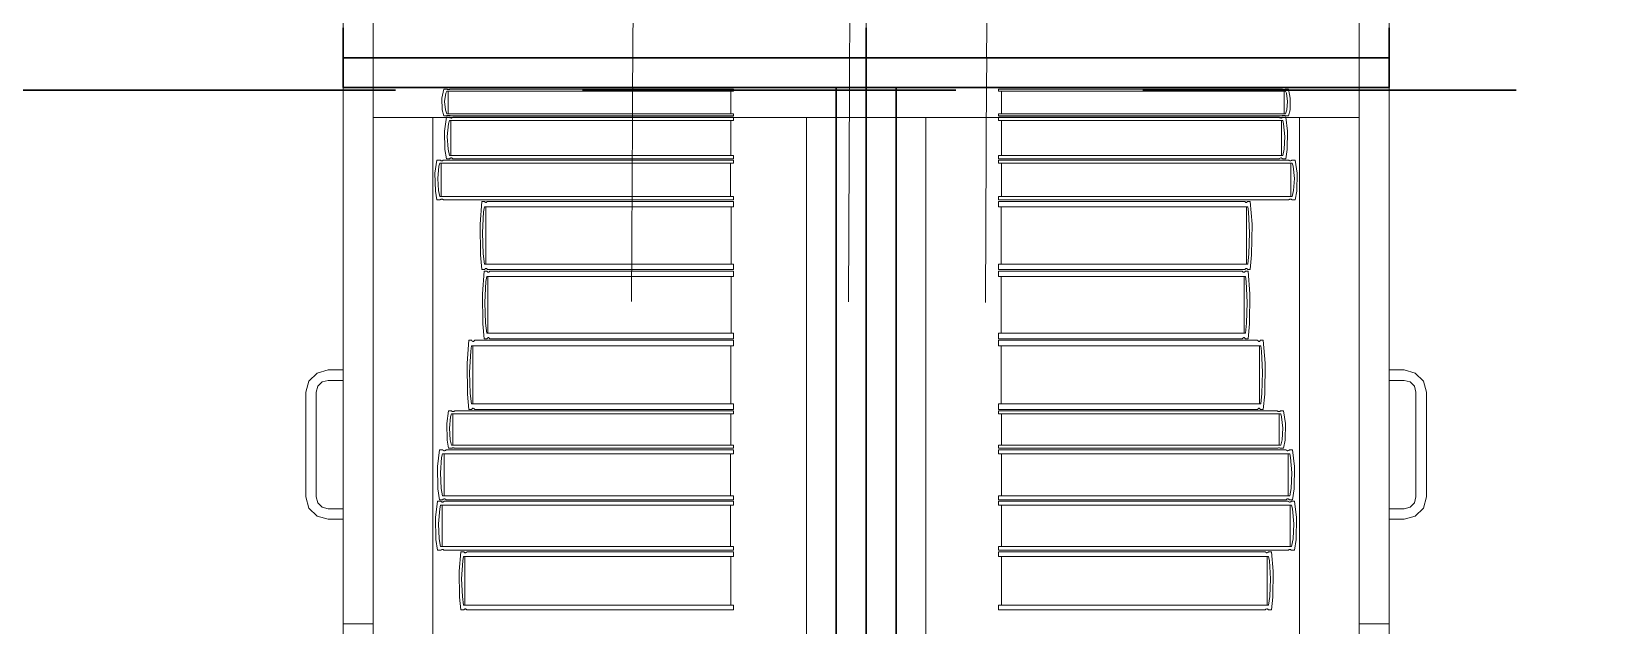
# Model space of a CAD drawing. Header units: inches. Extents: x -19 to 5698, y -728 to 92.
# Drawn here: x 288.475 to 289.534, y 18.584 to 18.981 of the extents above; entities that cross this region are included whole.
import ezdxf

# ---------------------------------------------------------------- set-up
doc = ezdxf.new("R2010")
doc.units = ezdxf.units.IN
doc.header["$MEASUREMENT"] = 0
doc.set_wipeout_variables(frame=1)
for name, pattern in [('HIDDEN', [0.375, 0.25, -0.125]), ('RAYITAS', [0.375, 0.25, -0.125]), ('Wipeout_Contour', [1, 0, -1])]:
    doc.linetypes.add(name, pattern=pattern)
for name, color, linetype, lineweight in [('00 conduct tomacorr', 120, 'HIDDEN', 30), ('T-TECHO-E', 150, 'Continuous', 20), ('TOMACORRIENTE', 22, 'RAYITAS', 9)]:
    doc.layers.add(name, color=color, linetype=linetype, lineweight=lineweight)
doc.layers.add('Interior - Mobiliario', color=7, linetype='Continuous')

# ---------------------------------------------------------------- blocks, each defined once
blk = doc.blocks.new('a')
at = {"layer": 'TOMACORRIENTE', "ltscale": 0.05}
h = blk.add_hatch(color=4, dxfattribs=at)
edge = h.paths.add_edge_path()
edge.add_arc((0, 0.0752), 0.02106, 0, 360)
at = {"layer": 'TOMACORRIENTE', "color": 4}
for p, q in [((-0.14553, 0.09625), (-0.0515, 0.09625)), ((-0.09851, 0.09625), (-0.09851, -0.09657)), ((0, 0.09625), (0, -0.09625)), ((0.06232, -0.09625), (0.06232, 0.09625))]:
    blk.add_line(p, q, dxfattribs=at)
blk.add_circle((0, 0.0752), 0.02106, dxfattribs=at)
blk = doc.blocks.new('CABLE 3FACE')
at = {"layer": 'T-TECHO-E', "rotation": 59.94170052614085}
blk.add_blockref('a', (0, 0), dxfattribs=at)

msp = doc.modelspace()

# ---------------------------------------------------------------- linework, layer by layer
at = {"layer": 'Interior - Mobiliario', "color": 175, "linetype": 'Continuous', "lineweight": 13}
for p, q in [((288.7034, 17.4838), (288.7034, 18.9438)), ((288.7034, 18.9438), (289.0134, 18.9438)), ((289.0134, 18.9438), (289.0134, 17.4838)), ((289.0534, 18.9438), (289.0534, 17.4838)), ((289.3634, 18.9438), (289.0534, 18.9438)), ((289.3634, 17.4838), (289.3634, 18.9438)), ((288.7497, 18.9288), (288.7494, 18.9368)), ((288.7507, 18.9249), (288.7497, 18.9288)), ((288.7513, 18.9345), (288.7518, 18.929)), ((288.7518, 18.929), (288.7527, 18.9263)), ((289.315, 18.929), (289.3141, 18.9263)), ((289.3155, 18.9345), (289.315, 18.929)), ((289.316, 18.9249), (289.3171, 18.9288)), ((289.3171, 18.9288), (289.3173, 18.9368)), ((288.7034, 17.5038), (288.7034, 18.9238)), ((288.7034, 18.9238), (288.7434, 18.9238)), ((288.7434, 18.9238), (288.9934, 18.9238)), ((288.7434, 18.9238), (288.7434, 17.5038)), ((288.7528, 18.9249), (288.7507, 18.9249)), ((288.7513, 18.9147), (288.7526, 18.9239)), ((288.7526, 18.9239), (288.7546, 18.9239)), ((288.7527, 18.9263), (288.9447, 18.9263)), ((288.7529, 18.925), (288.7528, 18.9249)), ((288.7532, 18.9251), (288.7529, 18.925)), ((288.7539, 18.9196), (288.7531, 18.9111)), ((288.7534, 18.9251), (288.7532, 18.9251)), ((288.7537, 18.9252), (288.7534, 18.9251)), ((288.754, 18.9252), (288.7537, 18.9252)), ((288.7545, 18.9217), (288.7539, 18.9196)), ((288.7543, 18.9252), (288.754, 18.9252)), ((288.7546, 18.9251), (288.7543, 18.9252)), ((288.9447, 18.9217), (288.7545, 18.9217)), ((288.7548, 18.925), (288.7546, 18.9251)), ((288.7546, 18.9239), (288.7548, 18.9237)), ((288.755, 18.9249), (288.7548, 18.925)), ((288.7548, 18.9237), (288.7551, 18.9236)), ((288.9447, 18.9249), (288.755, 18.9249)), ((288.7551, 18.9236), (288.7553, 18.9235)), ((288.7553, 18.9235), (288.7556, 18.9234)), ((288.7554, 18.8984), (288.7554, 18.9217)), ((288.7556, 18.9234), (288.7559, 18.9234)), ((288.7559, 18.9234), (288.7562, 18.9235)), ((288.7562, 18.9235), (288.7564, 18.9236)), ((288.7564, 18.9236), (288.7567, 18.9238)), ((288.7567, 18.9238), (288.7568, 18.9239)), ((288.7568, 18.9239), (288.9447, 18.9239)), ((288.9428, 18.9217), (288.9428, 18.8984)), ((288.9447, 18.9263), (288.9447, 18.9249)), ((288.9447, 18.9239), (288.9447, 18.9217)), ((288.9934, 17.5038), (288.9934, 18.9238)), ((289.0734, 17.5038), (289.0734, 18.9238)), ((289.3234, 18.9238), (289.0734, 18.9238)), ((289.3141, 18.9263), (289.122, 18.9263)), ((289.122, 18.9263), (289.122, 18.9249)), ((289.122, 18.9249), (289.3118, 18.9249)), ((289.31, 18.9239), (289.122, 18.9239)), ((289.122, 18.9239), (289.122, 18.9217)), ((289.122, 18.9217), (289.3123, 18.9217)), ((289.124, 18.9217), (289.124, 18.8984)), ((289.3101, 18.9238), (289.31, 18.9239)), ((289.3103, 18.9236), (289.3101, 18.9238)), ((289.3106, 18.9235), (289.3103, 18.9236)), ((289.3109, 18.9234), (289.3106, 18.9235)), ((289.3111, 18.9234), (289.3109, 18.9234)), ((289.3114, 18.9235), (289.3111, 18.9234)), ((289.3113, 18.8984), (289.3113, 18.9217)), ((289.3117, 18.9236), (289.3114, 18.9235)), ((289.3119, 18.9237), (289.3117, 18.9236)), ((289.3118, 18.9249), (289.3119, 18.925)), ((289.3119, 18.925), (289.3122, 18.9251)), ((289.3121, 18.9239), (289.3119, 18.9237)), ((289.3142, 18.9239), (289.3121, 18.9239)), ((289.3122, 18.9251), (289.3125, 18.9252)), ((289.3123, 18.9217), (289.3128, 18.9196)), ((289.3125, 18.9252), (289.3127, 18.9252)), ((289.3127, 18.9252), (289.313, 18.9252)), ((289.3128, 18.9196), (289.3136, 18.9111)), ((289.313, 18.9252), (289.3133, 18.9251)), ((289.3133, 18.9251), (289.3136, 18.9251)), ((289.3136, 18.9251), (289.3138, 18.925)), ((289.3138, 18.925), (289.3139, 18.9249)), ((289.3139, 18.9249), (289.316, 18.9249)), ((289.3155, 18.9147), (289.3142, 18.9239)), ((289.3634, 18.9238), (289.3234, 18.9238)), ((289.3234, 18.9238), (289.3234, 17.5038)), ((289.3634, 17.5038), (289.3634, 18.9238)), ((288.7515, 18.9023), (288.7513, 18.9147)), ((288.7531, 18.9111), (288.7536, 18.9026)), ((289.3136, 18.9111), (289.3131, 18.9026)), ((289.3152, 18.9023), (289.3155, 18.9147)), ((288.7526, 18.8962), (288.7515, 18.9023)), ((288.7546, 18.8962), (288.7526, 18.8962)), ((288.7536, 18.9026), (288.7545, 18.8984)), ((288.7545, 18.8984), (288.9447, 18.8984)), ((288.7548, 18.8963), (288.7546, 18.8962)), ((288.755, 18.8965), (288.7548, 18.8963)), ((288.7553, 18.8966), (288.755, 18.8965)), ((288.7555, 18.8967), (288.7553, 18.8966)), ((288.7558, 18.8967), (288.7555, 18.8967)), ((288.7561, 18.8966), (288.7558, 18.8967)), ((288.7564, 18.8965), (288.7561, 18.8966)), ((288.7566, 18.8964), (288.7564, 18.8965)), ((288.7568, 18.8962), (288.7566, 18.8964)), ((288.9447, 18.8962), (288.7568, 18.8962)), ((288.9447, 18.8984), (288.9447, 18.8962)), ((289.3123, 18.8984), (289.122, 18.8984)), ((289.122, 18.8984), (289.122, 18.8962)), ((289.122, 18.8962), (289.31, 18.8962)), ((289.31, 18.8962), (289.3101, 18.8964)), ((289.3101, 18.8964), (289.3104, 18.8965)), ((289.3104, 18.8965), (289.3106, 18.8966)), ((289.3106, 18.8966), (289.3109, 18.8967)), ((289.3109, 18.8967), (289.3112, 18.8967)), ((289.3112, 18.8967), (289.3115, 18.8966)), ((289.3115, 18.8966), (289.3117, 18.8965)), ((289.3117, 18.8965), (289.312, 18.8963)), ((289.312, 18.8963), (289.3121, 18.8962)), ((289.3121, 18.8962), (289.3142, 18.8962)), ((289.3131, 18.9026), (289.3123, 18.8984)), ((289.3142, 18.8962), (289.3152, 18.9023)), ((288.7448, 18.8864), (288.7461, 18.8952)), ((288.7451, 18.8745), (288.7448, 18.8864)), ((288.7461, 18.8952), (288.7483, 18.8952)), ((288.7475, 18.8911), (288.7467, 18.8829)), ((288.7481, 18.8931), (288.7475, 18.8911)), ((288.9447, 18.8931), (288.7481, 18.8931)), ((288.7483, 18.8952), (288.7485, 18.8951)), ((288.7485, 18.8951), (288.7487, 18.8949)), ((288.7487, 18.8949), (288.749, 18.8948)), ((288.749, 18.8948), (288.7493, 18.8948)), ((288.7491, 18.8708), (288.7491, 18.8931)), ((288.7493, 18.8948), (288.7496, 18.8948)), ((288.7496, 18.8948), (288.7499, 18.8948)), ((288.7499, 18.8948), (288.7501, 18.895)), ((288.7501, 18.895), (288.7504, 18.8951)), ((288.7504, 18.8951), (288.7505, 18.8952)), ((288.7505, 18.8952), (288.9447, 18.8952)), ((288.9427, 18.8931), (288.9427, 18.8708)), ((288.9447, 18.8952), (288.9447, 18.8931)), ((289.3162, 18.8952), (289.122, 18.8952)), ((289.122, 18.8952), (289.122, 18.8931)), ((289.122, 18.8931), (289.3186, 18.8931)), ((289.124, 18.8931), (289.124, 18.8708)), ((289.3164, 18.8951), (289.3162, 18.8952)), ((289.3166, 18.895), (289.3164, 18.8951)), ((289.3169, 18.8948), (289.3166, 18.895)), ((289.3172, 18.8948), (289.3169, 18.8948)), ((289.3175, 18.8948), (289.3172, 18.8948)), ((289.3177, 18.8948), (289.3175, 18.8948)), ((289.3176, 18.8708), (289.3176, 18.8931)), ((289.318, 18.8949), (289.3177, 18.8948)), ((289.3183, 18.8951), (289.318, 18.8949)), ((289.3184, 18.8952), (289.3183, 18.8951)), ((289.3206, 18.8952), (289.3184, 18.8952)), ((289.3186, 18.8931), (289.3192, 18.8911)), ((289.3192, 18.8911), (289.32, 18.8829)), ((289.3219, 18.8864), (289.3206, 18.8952)), ((289.3217, 18.8745), (289.3219, 18.8864)), ((288.7467, 18.8829), (288.7472, 18.8748)), ((288.7472, 18.8748), (288.7481, 18.8708)), ((289.3195, 18.8748), (289.3186, 18.8708)), ((289.32, 18.8829), (289.3195, 18.8748)), ((288.7461, 18.8686), (288.7451, 18.8745)), ((288.7483, 18.8686), (288.7461, 18.8686)), ((288.7481, 18.8708), (288.9447, 18.8708)), ((288.7484, 18.8688), (288.7483, 18.8686)), ((288.7487, 18.8689), (288.7484, 18.8688)), ((288.7489, 18.869), (288.7487, 18.8689)), ((288.7492, 18.8691), (288.7489, 18.869)), ((288.7495, 18.8691), (288.7492, 18.8691)), ((288.7498, 18.869), (288.7495, 18.8691)), ((288.7501, 18.8689), (288.7498, 18.869)), ((288.7503, 18.8688), (288.7501, 18.8689)), ((288.7505, 18.8686), (288.7503, 18.8688)), ((288.9447, 18.8686), (288.7505, 18.8686)), ((288.7751, 18.8524), (288.7762, 18.8676)), ((288.7762, 18.8676), (288.7781, 18.8676)), ((288.7781, 18.8676), (288.7782, 18.8674)), ((288.7782, 18.8674), (288.7784, 18.8671)), ((288.7784, 18.8671), (288.7786, 18.867)), ((288.7786, 18.867), (288.7789, 18.8669)), ((288.7789, 18.8669), (288.7791, 18.8669)), ((288.7791, 18.8669), (288.7794, 18.867)), ((288.7794, 18.867), (288.7796, 18.8672)), ((288.7796, 18.8672), (288.7798, 18.8675)), ((288.7798, 18.8675), (288.7799, 18.8676)), ((288.7799, 18.8676), (288.9447, 18.8676)), ((288.9447, 18.8708), (288.9447, 18.8686)), ((288.9447, 18.8676), (288.9447, 18.864)), ((289.3186, 18.8708), (289.122, 18.8708)), ((289.122, 18.8708), (289.122, 18.8686)), ((289.122, 18.8686), (289.3162, 18.8686)), ((289.2868, 18.8676), (289.122, 18.8676)), ((289.122, 18.8676), (289.122, 18.864)), ((289.2869, 18.8675), (289.2868, 18.8676)), ((289.2871, 18.8672), (289.2869, 18.8675)), ((289.2874, 18.867), (289.2871, 18.8672)), ((289.2876, 18.8669), (289.2874, 18.867)), ((289.2879, 18.8669), (289.2876, 18.8669)), ((289.2881, 18.867), (289.2879, 18.8669)), ((289.2883, 18.8671), (289.2881, 18.867)), ((289.2885, 18.8674), (289.2883, 18.8671)), ((289.2887, 18.8676), (289.2885, 18.8674)), ((289.2905, 18.8676), (289.2887, 18.8676)), ((289.2917, 18.8524), (289.2905, 18.8676)), ((289.3162, 18.8686), (289.3164, 18.8688)), ((289.3164, 18.8688), (289.3167, 18.8689)), ((289.3167, 18.8689), (289.3169, 18.869)), ((289.3169, 18.869), (289.3172, 18.8691)), ((289.3172, 18.8691), (289.3175, 18.8691)), ((289.3175, 18.8691), (289.3178, 18.869)), ((289.3178, 18.869), (289.3181, 18.8689)), ((289.3181, 18.8689), (289.3183, 18.8688)), ((289.3183, 18.8688), (289.3184, 18.8686)), ((289.3184, 18.8686), (289.3206, 18.8686)), ((289.3206, 18.8686), (289.3217, 18.8745)), ((288.7774, 18.8605), (288.7767, 18.8465)), ((288.7779, 18.864), (288.7774, 18.8605)), ((288.9447, 18.864), (288.7779, 18.864)), ((288.7788, 18.8256), (288.7788, 18.864)), ((288.943, 18.864), (288.943, 18.8256)), ((289.122, 18.864), (289.2888, 18.864)), ((289.1237, 18.864), (289.1237, 18.8256)), ((289.288, 18.8256), (289.288, 18.864)), ((289.2888, 18.864), (289.2893, 18.8605)), ((289.2893, 18.8605), (289.29, 18.8465)), ((288.7753, 18.8319), (288.7751, 18.8524)), ((288.7767, 18.8465), (288.7771, 18.8324)), ((289.29, 18.8465), (289.2896, 18.8324)), ((289.2914, 18.8319), (289.2917, 18.8524)), ((288.7771, 18.8324), (288.7779, 18.8256)), ((289.2896, 18.8324), (289.2888, 18.8256)), ((288.7762, 18.8219), (288.7753, 18.8319)), ((288.7781, 18.8219), (288.7762, 18.8219)), ((288.7779, 18.8256), (288.9447, 18.8256)), ((288.7782, 18.8221), (288.7781, 18.8219)), ((288.7784, 18.8224), (288.7782, 18.8221)), ((288.7786, 18.8226), (288.7784, 18.8224)), ((288.7788, 18.8227), (288.7786, 18.8226)), ((288.7791, 18.8227), (288.7788, 18.8227)), ((288.7793, 18.8226), (288.7791, 18.8227)), ((288.7796, 18.8224), (288.7793, 18.8226)), ((288.7798, 18.8222), (288.7796, 18.8224)), ((288.7799, 18.8219), (288.7798, 18.8222)), ((288.9447, 18.8219), (288.7799, 18.8219)), ((288.9447, 18.8256), (288.9447, 18.8219)), ((289.2888, 18.8256), (289.122, 18.8256)), ((289.122, 18.8256), (289.122, 18.8219)), ((289.122, 18.8219), (289.2868, 18.8219)), ((289.2868, 18.8219), (289.287, 18.8222)), ((289.287, 18.8222), (289.2872, 18.8224)), ((289.2872, 18.8224), (289.2874, 18.8226)), ((289.2874, 18.8226), (289.2877, 18.8227)), ((289.2877, 18.8227), (289.2879, 18.8227)), ((289.2879, 18.8227), (289.2882, 18.8226)), ((289.2882, 18.8226), (289.2884, 18.8224)), ((289.2884, 18.8224), (289.2886, 18.8221)), ((289.2886, 18.8221), (289.2887, 18.8219)), ((289.2887, 18.8219), (289.2905, 18.8219)), ((289.2905, 18.8219), (289.2914, 18.8319)), ((288.7767, 18.8058), (288.7778, 18.8209)), ((288.7778, 18.8209), (288.7796, 18.8209)), ((288.779, 18.8139), (288.7783, 18.8)), ((288.7795, 18.8173), (288.779, 18.8139)), ((288.9447, 18.8173), (288.7795, 18.8173)), ((288.7796, 18.8209), (288.7797, 18.8207)), ((288.7797, 18.8207), (288.78, 18.8204)), ((288.78, 18.8204), (288.7802, 18.8202)), ((288.7802, 18.8202), (288.7804, 18.8202)), ((288.7803, 18.7793), (288.7803, 18.8173)), ((288.7804, 18.8202), (288.7807, 18.8202)), ((288.7807, 18.8202), (288.7809, 18.8203)), ((288.7809, 18.8203), (288.7812, 18.8205)), ((288.7812, 18.8205), (288.7814, 18.8207)), ((288.7814, 18.8207), (288.7815, 18.8209)), ((288.7815, 18.8209), (288.9447, 18.8209)), ((288.943, 18.8173), (288.943, 18.7793)), ((288.9447, 18.8209), (288.9447, 18.8173)), ((289.2853, 18.8209), (289.122, 18.8209)), ((289.122, 18.8209), (289.122, 18.8173)), ((289.122, 18.8173), (289.2873, 18.8173)), ((289.1237, 18.8173), (289.1237, 18.7793)), ((289.2854, 18.8207), (289.2853, 18.8209)), ((289.2856, 18.8205), (289.2854, 18.8207)), ((289.2858, 18.8203), (289.2856, 18.8205)), ((289.2861, 18.8202), (289.2858, 18.8203)), ((289.2863, 18.8202), (289.2861, 18.8202)), ((289.2866, 18.8202), (289.2863, 18.8202)), ((289.2864, 18.7793), (289.2864, 18.8173)), ((289.2868, 18.8204), (289.2866, 18.8202)), ((289.287, 18.8207), (289.2868, 18.8204)), ((289.2871, 18.8209), (289.287, 18.8207)), ((289.289, 18.8209), (289.2871, 18.8209)), ((289.2873, 18.8173), (289.2878, 18.8139)), ((289.2878, 18.8139), (289.2885, 18.8)), ((289.2901, 18.8058), (289.289, 18.8209)), ((288.7769, 18.7856), (288.7767, 18.8058)), ((289.2899, 18.7856), (289.2901, 18.8058)), ((288.7783, 18.8), (288.7787, 18.786)), ((289.2885, 18.8), (289.288, 18.786)), ((288.7778, 18.7756), (288.7769, 18.7856)), ((288.7787, 18.786), (288.7795, 18.7793)), ((289.288, 18.786), (289.2873, 18.7793)), ((289.289, 18.7756), (289.2899, 18.7856)), ((288.7663, 18.7592), (288.7675, 18.7746)), ((288.7675, 18.7746), (288.7694, 18.7746)), ((288.7693, 18.7709), (288.7688, 18.7674)), ((288.9447, 18.7709), (288.7693, 18.7709)), ((288.7694, 18.7746), (288.7696, 18.7744)), ((288.7696, 18.7744), (288.7698, 18.7741)), ((288.7698, 18.7741), (288.7701, 18.7739)), ((288.7701, 18.7739), (288.7703, 18.7739)), ((288.7702, 18.732), (288.7702, 18.7709)), ((288.7703, 18.7739), (288.7706, 18.7739)), ((288.7706, 18.7739), (288.7708, 18.774)), ((288.7708, 18.774), (288.7711, 18.7742)), ((288.7711, 18.7742), (288.7713, 18.7745)), ((288.7713, 18.7745), (288.7714, 18.7746)), ((288.7714, 18.7746), (288.9447, 18.7746)), ((288.7796, 18.7756), (288.7778, 18.7756)), ((288.7795, 18.7793), (288.9447, 18.7793)), ((288.7797, 18.7758), (288.7796, 18.7756)), ((288.7799, 18.7761), (288.7797, 18.7758)), ((288.7801, 18.7763), (288.7799, 18.7761)), ((288.7804, 18.7764), (288.7801, 18.7763)), ((288.7806, 18.7764), (288.7804, 18.7764)), ((288.7809, 18.7763), (288.7806, 18.7764)), ((288.7811, 18.7761), (288.7809, 18.7763)), ((288.7813, 18.7759), (288.7811, 18.7761)), ((288.7815, 18.7756), (288.7813, 18.7759)), ((288.9447, 18.7756), (288.7815, 18.7756)), ((288.9429, 18.7709), (288.9429, 18.732)), ((288.9447, 18.7793), (288.9447, 18.7756)), ((288.9447, 18.7746), (288.9447, 18.7709)), ((289.2873, 18.7793), (289.122, 18.7793)), ((289.122, 18.7793), (289.122, 18.7756)), ((289.122, 18.7756), (289.2853, 18.7756)), ((289.2953, 18.7746), (289.122, 18.7746)), ((289.122, 18.7746), (289.122, 18.7709)), ((289.122, 18.7709), (289.2975, 18.7709)), ((289.1238, 18.7709), (289.1238, 18.732)), ((289.2853, 18.7756), (289.2854, 18.7759)), ((289.2854, 18.7759), (289.2856, 18.7761)), ((289.2856, 18.7761), (289.2859, 18.7763)), ((289.2859, 18.7763), (289.2861, 18.7764)), ((289.2861, 18.7764), (289.2864, 18.7764)), ((289.2864, 18.7764), (289.2866, 18.7763)), ((289.2866, 18.7763), (289.2868, 18.7761)), ((289.2868, 18.7761), (289.287, 18.7758)), ((289.287, 18.7758), (289.2871, 18.7756)), ((289.2871, 18.7756), (289.289, 18.7756)), ((289.2954, 18.7745), (289.2953, 18.7746)), ((289.2957, 18.7742), (289.2954, 18.7745)), ((289.2959, 18.774), (289.2957, 18.7742)), ((289.2962, 18.7739), (289.2959, 18.774)), ((289.2964, 18.7739), (289.2962, 18.7739)), ((289.2967, 18.7739), (289.2964, 18.7739)), ((289.2966, 18.732), (289.2966, 18.7709)), ((289.2969, 18.7741), (289.2967, 18.7739)), ((289.2972, 18.7744), (289.2969, 18.7741)), ((289.2973, 18.7746), (289.2972, 18.7744)), ((289.2992, 18.7746), (289.2973, 18.7746)), ((289.2975, 18.7709), (289.298, 18.7674)), ((289.3004, 18.7592), (289.2992, 18.7746)), ((288.7666, 18.7385), (288.7663, 18.7592)), ((288.7688, 18.7674), (288.768, 18.7532)), ((289.298, 18.7674), (289.2987, 18.7532)), ((289.3002, 18.7385), (289.3004, 18.7592)), ((288.6604, 18.7473), (288.6659, 18.7527)), ((288.6659, 18.7527), (288.6734, 18.7548)), ((288.6734, 18.7478), (288.6694, 18.7467)), ((288.6734, 18.7548), (288.6834, 18.7548)), ((288.6834, 18.7478), (288.6734, 18.7478)), ((288.6834, 18.7548), (288.6834, 18.7478)), ((288.768, 18.7532), (288.7685, 18.739)), ((289.2987, 18.7532), (289.2983, 18.739)), ((289.3934, 18.7548), (289.3834, 18.7548)), ((289.3834, 18.7548), (289.3834, 18.7478)), ((289.3834, 18.7478), (289.3934, 18.7478)), ((289.4009, 18.7527), (289.3934, 18.7548)), ((289.3934, 18.7478), (289.3974, 18.7467)), ((289.4064, 18.7473), (289.4009, 18.7527)), ((288.6584, 18.7398), (288.6604, 18.7473)), ((288.6584, 18.6698), (288.6584, 18.7398)), ((288.6664, 18.7438), (288.6654, 18.7398)), ((288.6654, 18.7398), (288.6654, 18.6698)), ((288.6694, 18.7467), (288.6664, 18.7438)), ((288.7675, 18.7283), (288.7666, 18.7385)), ((288.7685, 18.739), (288.7693, 18.732)), ((289.2983, 18.739), (289.2975, 18.732)), ((289.2992, 18.7283), (289.3002, 18.7385)), ((289.3974, 18.7467), (289.4003, 18.7438)), ((289.4003, 18.7438), (289.4014, 18.7398)), ((289.4014, 18.7398), (289.4014, 18.6698)), ((289.4084, 18.7398), (289.4064, 18.7473)), ((289.4084, 18.6698), (289.4084, 18.7398)), ((288.7527, 18.719), (288.754, 18.7273)), ((288.754, 18.7273), (288.756, 18.7273)), ((288.756, 18.7273), (288.7562, 18.7272)), ((288.7562, 18.7272), (288.7564, 18.727)), ((288.7564, 18.727), (288.7567, 18.727)), ((288.7567, 18.727), (288.757, 18.7269)), ((288.757, 18.7269), (288.7573, 18.7269)), ((288.7573, 18.7269), (288.7575, 18.727)), ((288.7575, 18.727), (288.7578, 18.7271)), ((288.7578, 18.7271), (288.758, 18.7272)), ((288.758, 18.7272), (288.7581, 18.7273)), ((288.7581, 18.7273), (288.9447, 18.7273)), ((288.7694, 18.7283), (288.7675, 18.7283)), ((288.7693, 18.732), (288.9447, 18.732)), ((288.7695, 18.7285), (288.7694, 18.7283)), ((288.7698, 18.7288), (288.7695, 18.7285)), ((288.77, 18.729), (288.7698, 18.7288)), ((288.7703, 18.7291), (288.77, 18.729)), ((288.7705, 18.7291), (288.7703, 18.7291)), ((288.7708, 18.729), (288.7705, 18.7291)), ((288.771, 18.7288), (288.7708, 18.729)), ((288.7713, 18.7286), (288.771, 18.7288)), ((288.7714, 18.7283), (288.7713, 18.7286)), ((288.9447, 18.7283), (288.7714, 18.7283)), ((288.9447, 18.732), (288.9447, 18.7283)), ((288.9447, 18.7273), (288.9447, 18.7253)), ((289.2975, 18.732), (289.122, 18.732)), ((289.122, 18.732), (289.122, 18.7283)), ((289.122, 18.7283), (289.2953, 18.7283)), ((289.3086, 18.7273), (289.122, 18.7273)), ((289.122, 18.7273), (289.122, 18.7253)), ((289.2953, 18.7283), (289.2955, 18.7286)), ((289.2955, 18.7286), (289.2957, 18.7288)), ((289.2957, 18.7288), (289.296, 18.729)), ((289.296, 18.729), (289.2962, 18.7291)), ((289.2962, 18.7291), (289.2965, 18.7291)), ((289.2965, 18.7291), (289.2967, 18.729)), ((289.2967, 18.729), (289.297, 18.7288)), ((289.297, 18.7288), (289.2972, 18.7285)), ((289.2972, 18.7285), (289.2973, 18.7283)), ((289.2973, 18.7283), (289.2992, 18.7283)), ((289.3087, 18.7272), (289.3086, 18.7273)), ((289.3089, 18.7271), (289.3087, 18.7272)), ((289.3092, 18.727), (289.3089, 18.7271)), ((289.3095, 18.7269), (289.3092, 18.727)), ((289.3098, 18.7269), (289.3095, 18.7269)), ((289.31, 18.727), (289.3098, 18.7269)), ((289.3103, 18.727), (289.31, 18.727)), ((289.3106, 18.7272), (289.3103, 18.727)), ((289.3107, 18.7273), (289.3106, 18.7272)), ((289.3128, 18.7273), (289.3107, 18.7273)), ((289.3141, 18.719), (289.3128, 18.7273)), ((288.7529, 18.7078), (288.7527, 18.719)), ((288.7553, 18.7234), (288.7545, 18.7157)), ((288.7559, 18.7253), (288.7553, 18.7234)), ((288.9447, 18.7253), (288.7559, 18.7253)), ((288.7568, 18.7043), (288.7568, 18.7253)), ((288.9428, 18.7253), (288.9428, 18.7043)), ((289.122, 18.7253), (289.3109, 18.7253)), ((289.1239, 18.7253), (289.1239, 18.7043)), ((289.3099, 18.7043), (289.3099, 18.7253)), ((289.3109, 18.7253), (289.3114, 18.7234)), ((289.3114, 18.7234), (289.3122, 18.7157)), ((289.3138, 18.7078), (289.3141, 18.719)), ((288.754, 18.7023), (288.7529, 18.7078)), ((288.7545, 18.7157), (288.755, 18.708)), ((288.755, 18.708), (288.7559, 18.7043)), ((289.3118, 18.708), (289.3109, 18.7043)), ((289.3122, 18.7157), (289.3118, 18.708)), ((289.3128, 18.7023), (289.3138, 18.7078)), ((288.7466, 18.6901), (288.7479, 18.7013)), ((288.7479, 18.7013), (288.7501, 18.7013)), ((288.7493, 18.6961), (288.7485, 18.6858)), ((288.7499, 18.6986), (288.7493, 18.6961)), ((288.9447, 18.6986), (288.7499, 18.6986)), ((288.7501, 18.7013), (288.7502, 18.7011)), ((288.7502, 18.7011), (288.7505, 18.7009)), ((288.7505, 18.7009), (288.7507, 18.7008)), ((288.7507, 18.7008), (288.751, 18.7007)), ((288.7509, 18.6705), (288.7509, 18.6986)), ((288.751, 18.7007), (288.7513, 18.7007)), ((288.7513, 18.7007), (288.7516, 18.7008)), ((288.7516, 18.7008), (288.7519, 18.7009)), ((288.7519, 18.7009), (288.7521, 18.7011)), ((288.7521, 18.7011), (288.7522, 18.7013)), ((288.7522, 18.7013), (288.9447, 18.7013)), ((288.756, 18.7023), (288.754, 18.7023)), ((288.7559, 18.7043), (288.9447, 18.7043)), ((288.7561, 18.7024), (288.756, 18.7023)), ((288.7564, 18.7025), (288.7561, 18.7024)), ((288.7566, 18.7026), (288.7564, 18.7025)), ((288.7569, 18.7027), (288.7566, 18.7026)), ((288.7572, 18.7027), (288.7569, 18.7027)), ((288.7575, 18.7026), (288.7572, 18.7027)), ((288.7577, 18.7025), (288.7575, 18.7026)), ((288.758, 18.7024), (288.7577, 18.7025)), ((288.7581, 18.7023), (288.758, 18.7024)), ((288.9447, 18.7023), (288.7581, 18.7023)), ((288.9427, 18.6986), (288.9427, 18.6705)), ((288.9447, 18.7043), (288.9447, 18.7023)), ((288.9447, 18.7013), (288.9447, 18.6986)), ((289.3109, 18.7043), (289.122, 18.7043)), ((289.122, 18.7043), (289.122, 18.7023)), ((289.122, 18.7023), (289.3086, 18.7023)), ((289.3145, 18.7013), (289.122, 18.7013)), ((289.122, 18.7013), (289.122, 18.6986)), ((289.122, 18.6986), (289.3169, 18.6986)), ((289.124, 18.6986), (289.124, 18.6705)), ((289.3086, 18.7023), (289.3088, 18.7024)), ((289.3088, 18.7024), (289.309, 18.7025)), ((289.309, 18.7025), (289.3093, 18.7026)), ((289.3093, 18.7026), (289.3095, 18.7027)), ((289.3095, 18.7027), (289.3098, 18.7027)), ((289.3098, 18.7027), (289.3101, 18.7026)), ((289.3101, 18.7026), (289.3104, 18.7025)), ((289.3104, 18.7025), (289.3106, 18.7024)), ((289.3106, 18.7024), (289.3107, 18.7023)), ((289.3107, 18.7023), (289.3128, 18.7023)), ((289.3146, 18.7011), (289.3145, 18.7013)), ((289.3149, 18.7009), (289.3146, 18.7011)), ((289.3151, 18.7008), (289.3149, 18.7009)), ((289.3154, 18.7007), (289.3151, 18.7008)), ((289.3157, 18.7007), (289.3154, 18.7007)), ((289.316, 18.7008), (289.3157, 18.7007)), ((289.3159, 18.6705), (289.3159, 18.6986)), ((289.3163, 18.7009), (289.316, 18.7008)), ((289.3165, 18.7011), (289.3163, 18.7009)), ((289.3167, 18.7013), (289.3165, 18.7011)), ((289.3188, 18.7013), (289.3167, 18.7013)), ((289.3169, 18.6986), (289.3174, 18.6961)), ((289.3174, 18.6961), (289.3183, 18.6858)), ((289.3202, 18.6901), (289.3188, 18.7013)), ((288.7468, 18.6752), (288.7466, 18.6901)), ((288.7485, 18.6858), (288.749, 18.6755)), ((289.3183, 18.6858), (289.3178, 18.6755)), ((289.3199, 18.6752), (289.3202, 18.6901)), ((288.7479, 18.6679), (288.7468, 18.6752)), ((288.749, 18.6755), (288.7499, 18.6705)), ((289.3178, 18.6755), (289.3169, 18.6705)), ((289.3188, 18.6679), (289.3199, 18.6752)), ((288.6604, 18.6623), (288.6584, 18.6698)), ((288.6654, 18.6698), (288.6664, 18.6658)), ((288.6664, 18.6658), (288.6694, 18.6628)), ((288.7453, 18.6559), (288.7466, 18.6669)), ((288.7466, 18.6669), (288.7488, 18.6669)), ((288.7501, 18.6679), (288.7479, 18.6679)), ((288.7486, 18.6642), (288.748, 18.6618)), ((288.9447, 18.6642), (288.7486, 18.6642)), ((288.7488, 18.6669), (288.7489, 18.6667)), ((288.7489, 18.6667), (288.7492, 18.6665)), ((288.7492, 18.6665), (288.7495, 18.6664)), ((288.7495, 18.6664), (288.7497, 18.6663)), ((288.7496, 18.6366), (288.7496, 18.6642)), ((288.7497, 18.6663), (288.75, 18.6663)), ((288.7499, 18.6705), (288.9447, 18.6705)), ((288.75, 18.6663), (288.7503, 18.6664)), ((288.7502, 18.668), (288.7501, 18.6679)), ((288.7504, 18.6682), (288.7502, 18.668)), ((288.7503, 18.6664), (288.7506, 18.6665)), ((288.7507, 18.6683), (288.7504, 18.6682)), ((288.7506, 18.6665), (288.7508, 18.6667)), ((288.751, 18.6684), (288.7507, 18.6683)), ((288.7508, 18.6667), (288.751, 18.6669)), ((288.7513, 18.6684), (288.751, 18.6684)), ((288.751, 18.6669), (288.9447, 18.6669)), ((288.7515, 18.6684), (288.7513, 18.6684)), ((288.7518, 18.6682), (288.7515, 18.6684)), ((288.7521, 18.6681), (288.7518, 18.6682)), ((288.7522, 18.6679), (288.7521, 18.6681)), ((288.9447, 18.6679), (288.7522, 18.6679)), ((288.9427, 18.6642), (288.9427, 18.6366)), ((288.9447, 18.6705), (288.9447, 18.6679)), ((288.9447, 18.6669), (288.9447, 18.6642)), ((289.3169, 18.6705), (289.122, 18.6705)), ((289.122, 18.6705), (289.122, 18.6679)), ((289.122, 18.6679), (289.3145, 18.6679)), ((289.3158, 18.6669), (289.122, 18.6669)), ((289.122, 18.6669), (289.122, 18.6642)), ((289.122, 18.6642), (289.3182, 18.6642)), ((289.124, 18.6642), (289.124, 18.6366)), ((289.3145, 18.6679), (289.3147, 18.6681)), ((289.3147, 18.6681), (289.3149, 18.6682)), ((289.3149, 18.6682), (289.3152, 18.6684)), ((289.3152, 18.6684), (289.3155, 18.6684)), ((289.3155, 18.6684), (289.3158, 18.6684)), ((289.3158, 18.6684), (289.3161, 18.6683)), ((289.3159, 18.6667), (289.3158, 18.6669)), ((289.3162, 18.6665), (289.3159, 18.6667)), ((289.3161, 18.6683), (289.3163, 18.6682)), ((289.3164, 18.6664), (289.3162, 18.6665)), ((289.3163, 18.6682), (289.3166, 18.668)), ((289.3167, 18.6663), (289.3164, 18.6664)), ((289.3166, 18.668), (289.3167, 18.6679)), ((289.3167, 18.6679), (289.3188, 18.6679)), ((289.317, 18.6663), (289.3167, 18.6663)), ((289.3173, 18.6664), (289.317, 18.6663)), ((289.3172, 18.6366), (289.3172, 18.6642)), ((289.3176, 18.6665), (289.3173, 18.6664)), ((289.3178, 18.6667), (289.3176, 18.6665)), ((289.318, 18.6669), (289.3178, 18.6667)), ((289.3201, 18.6669), (289.318, 18.6669)), ((289.3182, 18.6642), (289.3187, 18.6618)), ((289.3215, 18.6559), (289.3201, 18.6669)), ((289.4003, 18.6658), (289.3974, 18.6628)), ((289.4014, 18.6698), (289.4003, 18.6658)), ((289.4064, 18.6623), (289.4084, 18.6698)), ((288.6659, 18.6568), (288.6604, 18.6623)), ((288.6734, 18.6548), (288.6659, 18.6568)), ((288.6694, 18.6628), (288.6734, 18.6618)), ((288.6734, 18.6618), (288.6834, 18.6618)), ((288.6834, 18.6548), (288.6734, 18.6548)), ((288.6834, 18.6618), (288.6834, 18.6548)), ((288.7455, 18.6412), (288.7453, 18.6559)), ((288.748, 18.6618), (288.7472, 18.6517)), ((289.3187, 18.6618), (289.3196, 18.6517)), ((289.3212, 18.6412), (289.3215, 18.6559)), ((289.3834, 18.6618), (289.3834, 18.6548)), ((289.3934, 18.6618), (289.3834, 18.6618)), ((289.3834, 18.6548), (289.3934, 18.6548)), ((289.3974, 18.6628), (289.3934, 18.6618)), ((289.3934, 18.6548), (289.4009, 18.6568)), ((289.4009, 18.6568), (289.4064, 18.6623)), ((288.7472, 18.6517), (288.7477, 18.6416)), ((289.3196, 18.6517), (289.3191, 18.6416)), ((288.7466, 18.634), (288.7455, 18.6412)), ((288.7488, 18.634), (288.7466, 18.634)), ((288.7477, 18.6416), (288.7486, 18.6366)), ((288.7486, 18.6366), (288.9447, 18.6366)), ((288.7489, 18.6341), (288.7488, 18.634)), ((288.7491, 18.6343), (288.7489, 18.6341)), ((288.7494, 18.6345), (288.7491, 18.6343)), ((288.7497, 18.6345), (288.7494, 18.6345)), ((288.75, 18.6346), (288.7497, 18.6345)), ((288.7503, 18.6345), (288.75, 18.6346)), ((288.7505, 18.6344), (288.7503, 18.6345)), ((288.7508, 18.6342), (288.7505, 18.6344)), ((288.751, 18.634), (288.7508, 18.6342)), ((288.9447, 18.634), (288.751, 18.634)), ((288.761, 18.62), (288.7622, 18.633)), ((288.7622, 18.633), (288.7642, 18.633)), ((288.7642, 18.633), (288.7643, 18.6328)), ((288.7643, 18.6328), (288.7646, 18.6326)), ((288.7646, 18.6326), (288.7648, 18.6324)), ((288.7648, 18.6324), (288.7651, 18.6324)), ((288.7651, 18.6324), (288.7653, 18.6324)), ((288.7653, 18.6324), (288.7656, 18.6325)), ((288.7656, 18.6325), (288.7659, 18.6326)), ((288.7659, 18.6326), (288.7661, 18.6329)), ((288.7661, 18.6329), (288.7662, 18.633)), ((288.7662, 18.633), (288.9447, 18.633)), ((288.9447, 18.6366), (288.9447, 18.634)), ((288.9447, 18.633), (288.9447, 18.6299)), ((289.3182, 18.6366), (289.122, 18.6366)), ((289.122, 18.6366), (289.122, 18.634)), ((289.122, 18.634), (289.3158, 18.634)), ((289.3006, 18.633), (289.122, 18.633)), ((289.122, 18.633), (289.122, 18.6299)), ((289.3007, 18.6329), (289.3006, 18.633)), ((289.3009, 18.6326), (289.3007, 18.6329)), ((289.3011, 18.6325), (289.3009, 18.6326)), ((289.3014, 18.6324), (289.3011, 18.6325)), ((289.3017, 18.6324), (289.3014, 18.6324)), ((289.3019, 18.6324), (289.3017, 18.6324)), ((289.3022, 18.6326), (289.3019, 18.6324)), ((289.3024, 18.6328), (289.3022, 18.6326)), ((289.3026, 18.633), (289.3024, 18.6328)), ((289.3046, 18.633), (289.3026, 18.633)), ((289.3058, 18.62), (289.3046, 18.633)), ((289.3158, 18.634), (289.316, 18.6342)), ((289.316, 18.6342), (289.3162, 18.6344)), ((289.3162, 18.6344), (289.3165, 18.6345)), ((289.3165, 18.6345), (289.3168, 18.6346)), ((289.3168, 18.6346), (289.3171, 18.6345)), ((289.3171, 18.6345), (289.3174, 18.6345)), ((289.3174, 18.6345), (289.3176, 18.6343)), ((289.3176, 18.6343), (289.3179, 18.6341)), ((289.3179, 18.6341), (289.318, 18.634)), ((289.318, 18.634), (289.3201, 18.634)), ((289.3191, 18.6416), (289.3182, 18.6366)), ((289.3201, 18.634), (289.3212, 18.6412)), ((288.7635, 18.6269), (288.7627, 18.615)), ((288.764, 18.6299), (288.7635, 18.6269)), ((288.9447, 18.6299), (288.764, 18.6299)), ((288.7649, 18.5972), (288.7649, 18.6299)), ((288.9429, 18.6299), (288.9429, 18.5972)), ((289.122, 18.6299), (289.3027, 18.6299)), ((289.1239, 18.6299), (289.1239, 18.5972)), ((289.3018, 18.5972), (289.3018, 18.6299)), ((289.3027, 18.6299), (289.3033, 18.6269)), ((289.3033, 18.6269), (289.304, 18.615)), ((288.7612, 18.6027), (288.761, 18.62)), ((288.7627, 18.615), (288.7632, 18.6031)), ((289.304, 18.615), (289.3036, 18.6031)), ((289.3056, 18.6027), (289.3058, 18.62)), ((288.7622, 18.5941), (288.7612, 18.6027)), ((288.7632, 18.6031), (288.764, 18.5972)), ((289.3036, 18.6031), (289.3027, 18.5972)), ((289.3046, 18.5941), (289.3056, 18.6027)), ((288.7642, 18.5941), (288.7622, 18.5941)), ((288.764, 18.5972), (288.9447, 18.5972)), ((288.7643, 18.5943), (288.7642, 18.5941)), ((288.7645, 18.5945), (288.7643, 18.5943)), ((288.7648, 18.5947), (288.7645, 18.5945)), ((288.765, 18.5948), (288.7648, 18.5947)), ((288.7653, 18.5948), (288.765, 18.5948)), ((288.7656, 18.5947), (288.7653, 18.5948)), ((288.7658, 18.5946), (288.7656, 18.5947)), ((288.766, 18.5943), (288.7658, 18.5946)), ((288.7662, 18.5941), (288.766, 18.5943)), ((288.9447, 18.5941), (288.7662, 18.5941)), ((288.9447, 18.5972), (288.9447, 18.5941)), ((289.3027, 18.5972), (289.122, 18.5972)), ((289.122, 18.5972), (289.122, 18.5941)), ((289.122, 18.5941), (289.3006, 18.5941)), ((289.3006, 18.5941), (289.3007, 18.5943)), ((289.3007, 18.5943), (289.3009, 18.5946)), ((289.3009, 18.5946), (289.3012, 18.5947)), ((289.3012, 18.5947), (289.3015, 18.5948)), ((289.3015, 18.5948), (289.3017, 18.5948)), ((289.3017, 18.5948), (289.302, 18.5947)), ((289.302, 18.5947), (289.3022, 18.5945)), ((289.3022, 18.5945), (289.3025, 18.5943)), ((289.3025, 18.5943), (289.3026, 18.5941)), ((289.3026, 18.5941), (289.3046, 18.5941)), ((288.6834, 18.5848), (288.7034, 18.5848)), ((289.3834, 18.5848), (289.3634, 18.5848))]:
    msp.add_line(p, q, dxfattribs=at)

# ---------------------------------------------------------------- next in the draw order: wipeouts: each hides what was drawn before it
at = {"color": 254, "linetype": 'Wipeout_Contour', "lineweight": 0, "ltscale": 9695.075922}
msp.add_wipeout([(289.0134, 17.4838), (289.0334, 17.4838), (289.0334, 18.9438), (289.0134, 18.9438)], dxfattribs=at).dxf.layer = 'Interior - Mobiliario'

# ---------------------------------------------------------------- next in the draw order: linework, layer by layer
at = {"layer": 'Interior - Mobiliario', "color": 175, "linetype": 'Continuous', "lineweight": 30}
for p, q in [((289.0134, 18.9438), (289.0334, 18.9438)), ((289.0134, 18.9438), (289.0134, 17.4838)), ((289.0334, 18.9438), (289.0334, 17.4838))]:
    msp.add_line(p, q, dxfattribs=at)
at = {"layer": 'Interior - Mobiliario', "color": 175, "linetype": 'Continuous', "lineweight": 13}
for p, q in [((289.0134, 17.4838), (289.0134, 18.9438)), ((289.0134, 18.9438), (289.0334, 18.9438)), ((289.0334, 18.9438), (289.0334, 17.4838)), ((288.9934, 18.9238), (289.0334, 18.9238)), ((289.0334, 18.9238), (289.0334, 17.5038))]:
    msp.add_line(p, q, dxfattribs=at)

# ---------------------------------------------------------------- next in the draw order: wipeouts: each hides what was drawn before it
at = {"color": 254, "linetype": 'Wipeout_Contour', "lineweight": 0, "ltscale": 9694.438201}
msp.add_wipeout([(288.6834, 18.9438), (289.0334, 18.9438), (289.0334, 18.9638), (288.6834, 18.9638)], dxfattribs=at).dxf.layer = 'Interior - Mobiliario'

# ---------------------------------------------------------------- next in the draw order: linework, layer by layer
at = {"layer": 'Interior - Mobiliario', "color": 175, "linetype": 'Continuous', "lineweight": 30}
for p, q in [((288.6834, 18.9638), (289.0334, 18.9638)), ((288.6834, 18.9638), (288.6834, 18.9438)), ((289.0334, 18.9638), (289.0334, 18.9438)), ((288.6834, 18.9438), (289.0334, 18.9438))]:
    msp.add_line(p, q, dxfattribs=at)
at = {"layer": 'Interior - Mobiliario', "color": 175, "linetype": 'Continuous', "lineweight": 13}
for p, q in [((288.6834, 18.9438), (288.6834, 18.9638)), ((288.6834, 18.9638), (289.0334, 18.9638)), ((288.6834, 18.9638), (288.6834, 17.4638)), ((289.0334, 18.9638), (288.6834, 18.9638)), ((288.7034, 18.9238), (288.7034, 18.9638)), ((288.7034, 18.9638), (289.0334, 18.9638)), ((289.0334, 18.9638), (289.0334, 18.9438)), ((289.0334, 18.9638), (289.0334, 18.9238)), ((289.0334, 17.4638), (289.0334, 18.9638)), ((289.0334, 18.9438), (288.6834, 18.9438)), ((288.6834, 17.4838), (288.6834, 18.9438)), ((288.6834, 18.9438), (289.0334, 18.9438)), ((288.6834, 17.4838), (288.6834, 18.9438)), ((288.6834, 18.9438), (289.0134, 18.9438)), ((288.6834, 18.9438), (288.6834, 18.5848)), ((288.6834, 18.9438), (288.7034, 18.9438)), ((288.7034, 17.4838), (288.7034, 18.9438)), ((288.7034, 18.9438), (289.0134, 18.9438)), ((288.7034, 17.4838), (288.7034, 18.9438)), ((288.7034, 18.9438), (289.0134, 18.9438)), ((288.7034, 18.9438), (288.7034, 18.5848)), ((288.7494, 18.9368), (288.7507, 18.9428)), ((288.7507, 18.9428), (288.7528, 18.9428)), ((288.7521, 18.94), (288.7513, 18.9345)), ((288.7527, 18.9413), (288.7521, 18.94)), ((288.9447, 18.9413), (288.7527, 18.9413)), ((288.7528, 18.9428), (288.753, 18.9427)), ((288.753, 18.9427), (288.7532, 18.9426)), ((288.7532, 18.9426), (288.7535, 18.9425)), ((288.7535, 18.9425), (288.7538, 18.9425)), ((288.7536, 18.9263), (288.7536, 18.9413)), ((288.7538, 18.9425), (288.7541, 18.9425)), ((288.7541, 18.9425), (288.7544, 18.9425)), ((288.7544, 18.9425), (288.7546, 18.9426)), ((288.7546, 18.9426), (288.7549, 18.9427)), ((288.7549, 18.9427), (288.755, 18.9428)), ((288.755, 18.9428), (288.9447, 18.9428)), ((288.9428, 18.9413), (288.9428, 18.9263)), ((288.9447, 18.9428), (288.9447, 18.9413)), ((289.0134, 18.9438), (289.0134, 17.4838)), ((289.0134, 18.9438), (289.0134, 17.4838)), ((289.0134, 18.9438), (289.0134, 17.4838)), ((289.0334, 18.9438), (289.0334, 17.4838))]:
    msp.add_line(p, q, dxfattribs=at)

# ---------------------------------------------------------------- next in the draw order: wipeouts: each hides what was drawn before it
at = {"color": 254, "linetype": 'Wipeout_Contour', "lineweight": 0, "ltscale": 9694.438827}
msp.add_wipeout([(288.6834, 18.9838), (288.6834, 18.9638), (289.0334, 18.9638), (289.0334, 18.9838)], dxfattribs=at).dxf.layer = 'Interior - Mobiliario'
at = {"color": 254, "linetype": 'Wipeout_Contour', "lineweight": 0, "ltscale": 9695.15592}
msp.add_wipeout([(289.0534, 17.4838), (289.0534, 18.9438), (289.0334, 18.9438), (289.0334, 17.4838)], dxfattribs=at).dxf.layer = 'Interior - Mobiliario'

# ---------------------------------------------------------------- next in the draw order: linework, layer by layer
at = {"layer": 'Interior - Mobiliario', "color": 175, "linetype": 'Continuous', "lineweight": 13}
for p, q in [((288.6834, 18.9638), (288.6834, 20.4638)), ((289.0334, 20.4638), (289.0334, 18.9638)), ((288.7034, 19.0038), (288.7034, 18.9638)), ((289.0334, 18.9638), (289.0334, 19.0038)), ((288.6834, 18.9838), (288.6834, 18.9638)), ((289.0334, 18.9638), (289.0334, 18.9838)), ((288.6834, 18.9638), (289.0334, 18.9638)), ((289.0334, 18.9638), (288.6834, 18.9638)), ((288.7034, 18.9638), (289.0334, 18.9638)), ((289.0334, 18.9438), (289.0334, 17.4838)), ((289.0534, 18.9438), (289.0334, 18.9438)), ((289.0534, 17.4838), (289.0534, 18.9438)), ((289.0334, 18.9238), (289.0334, 17.5038)), ((289.0734, 18.9238), (289.0334, 18.9238))]:
    msp.add_line(p, q, dxfattribs=at)
at = {"layer": 'Interior - Mobiliario', "color": 175, "linetype": 'Continuous', "lineweight": 30}
for p, q in [((288.6834, 18.9638), (288.6834, 18.9838)), ((289.0334, 18.9638), (289.0334, 18.9838)), ((288.6834, 18.9638), (289.0334, 18.9638)), ((289.0534, 18.9438), (289.0334, 18.9438)), ((289.0334, 18.9438), (289.0334, 17.4838)), ((289.0534, 18.9438), (289.0534, 17.4838))]:
    msp.add_line(p, q, dxfattribs=at)

# ---------------------------------------------------------------- next in the draw order: wipeouts: each hides what was drawn before it
at = {"color": 254, "linetype": 'Wipeout_Contour', "lineweight": 0, "ltscale": 9695.838158}
msp.add_wipeout([(289.3834, 18.9438), (289.3834, 18.9638), (289.0334, 18.9638), (289.0334, 18.9438)], dxfattribs=at).dxf.layer = 'Interior - Mobiliario'

# ---------------------------------------------------------------- next in the draw order: linework, layer by layer
at = {"layer": '00 conduct tomacorr'}
msp.add_line((293.9685, 18.942, -0.0006), (287.3985, 18.942, -0.0006), dxfattribs=at)
at = {"layer": 'Interior - Mobiliario', "color": 175, "linetype": 'Continuous', "lineweight": 30}
for p, q in [((289.3834, 18.9638), (289.0334, 18.9638)), ((289.0334, 18.9638), (289.0334, 18.9438)), ((289.3834, 18.9638), (289.3834, 18.9438)), ((289.3834, 18.9438), (289.0334, 18.9438))]:
    msp.add_line(p, q, dxfattribs=at)
at = {"layer": 'Interior - Mobiliario', "color": 175, "linetype": 'Continuous', "lineweight": 13}
for p, q in [((289.0334, 18.9638), (289.0334, 18.9438)), ((289.3834, 18.9638), (289.0334, 18.9638)), ((289.0334, 18.9638), (289.0334, 18.9238)), ((289.3634, 18.9638), (289.0334, 18.9638)), ((289.0334, 17.4638), (289.0334, 18.9638)), ((289.0334, 18.9638), (289.3834, 18.9638)), ((289.3634, 18.9238), (289.3634, 18.9638)), ((289.3834, 18.9438), (289.3834, 18.9638)), ((289.3834, 18.9638), (289.3834, 17.4638)), ((289.0334, 18.9438), (289.3834, 18.9438)), ((289.0334, 18.9438), (289.0334, 17.4838)), ((289.3834, 18.9438), (289.0334, 18.9438)), ((289.0534, 18.9438), (289.0534, 17.4838)), ((289.3834, 18.9438), (289.0534, 18.9438)), ((289.0534, 18.9438), (289.0534, 17.4838)), ((289.3634, 18.9438), (289.0534, 18.9438)), ((289.0534, 18.9438), (289.0534, 17.4838)), ((289.3634, 18.9438), (289.0534, 18.9438)), ((289.3118, 18.9428), (289.122, 18.9428)), ((289.122, 18.9428), (289.122, 18.9413)), ((289.122, 18.9413), (289.3141, 18.9413)), ((289.124, 18.9413), (289.124, 18.9263)), ((289.3119, 18.9427), (289.3118, 18.9428)), ((289.3121, 18.9426), (289.3119, 18.9427)), ((289.3124, 18.9425), (289.3121, 18.9426)), ((289.3127, 18.9425), (289.3124, 18.9425)), ((289.313, 18.9425), (289.3127, 18.9425)), ((289.3132, 18.9425), (289.313, 18.9425)), ((289.3131, 18.9263), (289.3131, 18.9413)), ((289.3135, 18.9426), (289.3132, 18.9425)), ((289.3138, 18.9427), (289.3135, 18.9426)), ((289.3139, 18.9428), (289.3138, 18.9427)), ((289.316, 18.9428), (289.3139, 18.9428)), ((289.3141, 18.9413), (289.3147, 18.94)), ((289.3147, 18.94), (289.3155, 18.9345)), ((289.3173, 18.9368), (289.316, 18.9428)), ((289.3634, 17.4838), (289.3634, 18.9438)), ((289.3634, 17.4838), (289.3634, 18.9438)), ((289.3634, 18.9438), (289.3634, 18.5848)), ((289.3834, 18.9438), (289.3634, 18.9438)), ((289.3834, 17.4838), (289.3834, 18.9438)), ((289.3834, 17.4838), (289.3834, 18.9438)), ((289.3834, 18.9438), (289.3834, 18.5848))]:
    msp.add_line(p, q, dxfattribs=at)

# ---------------------------------------------------------------- next in the draw order: wipeouts: each hides what was drawn before it
at = {"color": 254, "linetype": 'Wipeout_Contour', "lineweight": 0, "ltscale": 9695.838784}
msp.add_wipeout([(289.3834, 18.9838), (289.0334, 18.9838), (289.0334, 18.9638), (289.3834, 18.9638)], dxfattribs=at).dxf.layer = 'Interior - Mobiliario'

# ---------------------------------------------------------------- next in the draw order: linework, layer by layer
at = {"layer": 'Interior - Mobiliario', "color": 175, "linetype": 'Continuous', "lineweight": 13}
for p, q in [((289.0334, 20.4638), (289.0334, 18.9638)), ((289.3834, 18.9638), (289.3834, 20.4638)), ((289.0334, 18.9638), (289.0334, 19.0038)), ((289.3634, 19.0038), (289.3634, 18.9638)), ((289.0334, 18.9638), (289.0334, 18.9838)), ((289.3834, 18.9838), (289.3834, 18.9638)), ((289.3834, 18.9638), (289.0334, 18.9638)), ((289.3634, 18.9638), (289.0334, 18.9638)), ((289.0334, 18.9638), (289.3834, 18.9638))]:
    msp.add_line(p, q, dxfattribs=at)
at = {"layer": 'Interior - Mobiliario', "color": 175, "linetype": 'Continuous', "lineweight": 30}
for p, q in [((289.0334, 18.9638), (289.0334, 18.9838)), ((289.3834, 18.9638), (289.3834, 18.9838)), ((289.3834, 18.9638), (289.0334, 18.9638))]:
    msp.add_line(p, q, dxfattribs=at)

# ---------------------------------------------------------------- next in the draw order: block references
at = {"layer": '00 conduct tomacorr', "xscale": 1.47256122672843, "yscale": 1.47256122672843, "zscale": 1.47256122672843, "rotation": 299.7894777823319}
msp.add_blockref('CABLE 3FACE', (289.0222, 18.942, -0.0006), dxfattribs=at)

doc.saveas('drawing.dxf')
